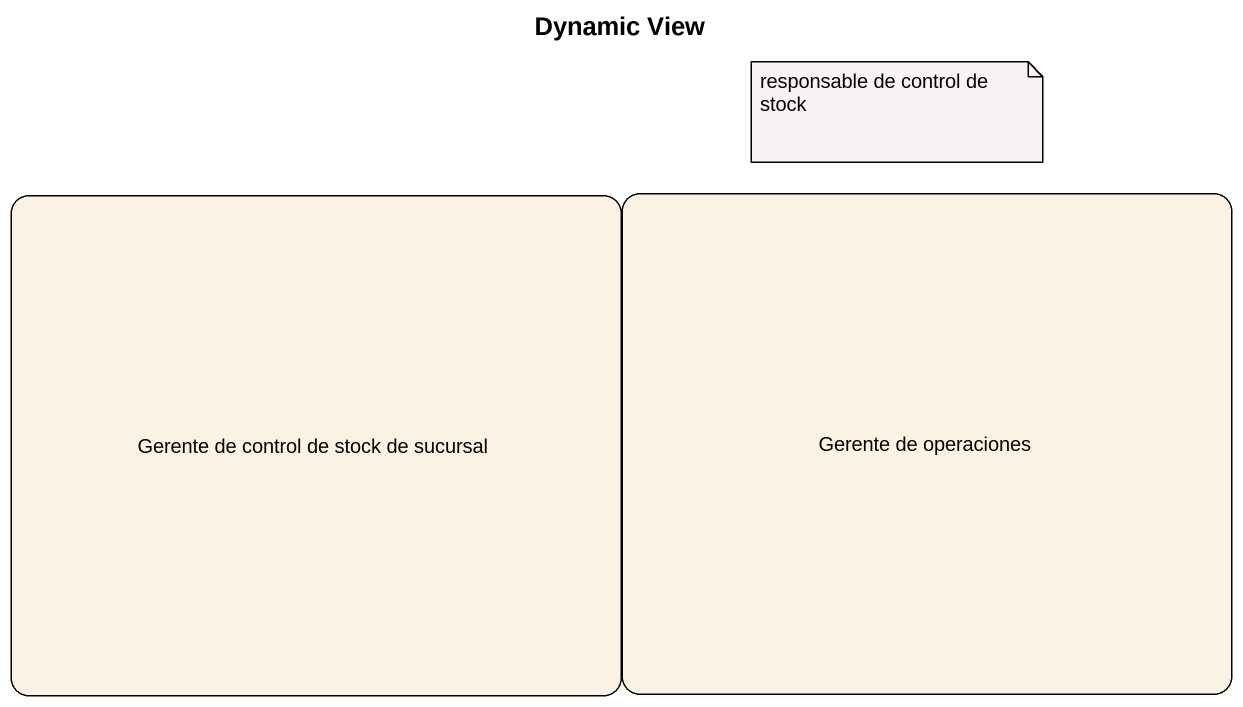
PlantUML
@startuml
title Dynamic View
hide empty description
state "Gerente de control de stock de sucursal" as Gerente_de_control_de_stock
state "Gerente de operaciones" as Gerente_de_operaciones
note as N1
  responsable de control de stock
end note
@enduml
